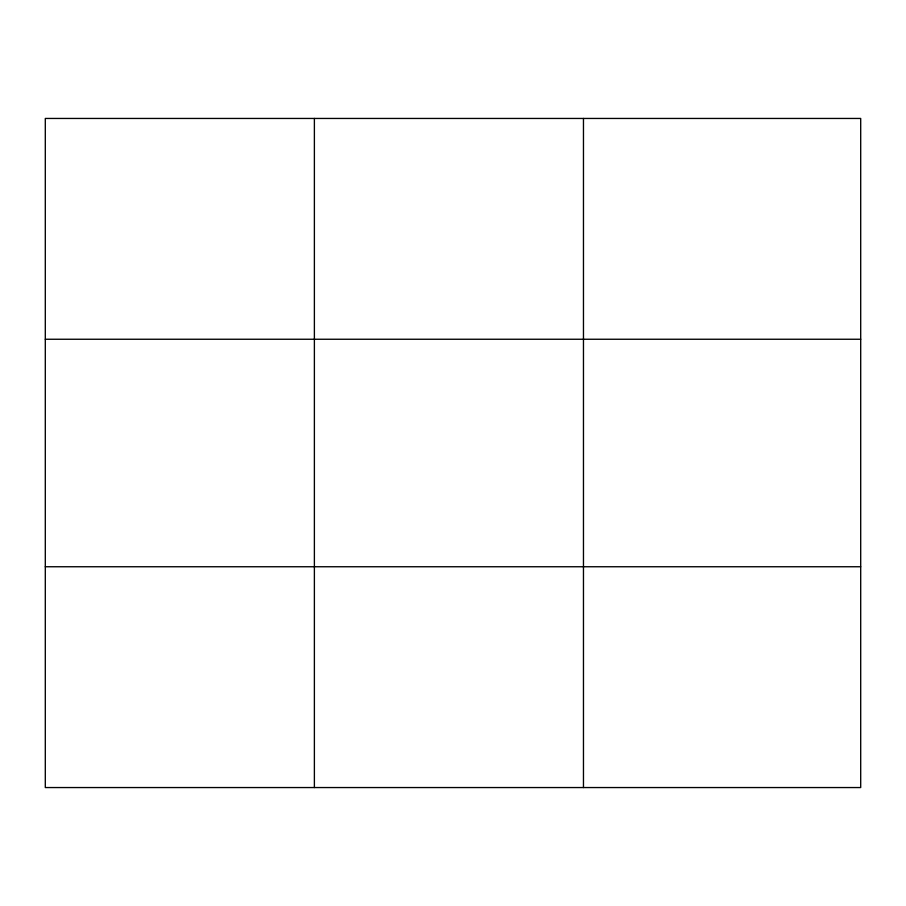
<?xml version="1.0" encoding="UTF-8"?>
<svg xmlns="http://www.w3.org/2000/svg" width="906" height="906" viewBox="0 0 906 906"><rect width="100%" height="100%" fill="white"/><g stroke="black" fill="none" stroke-linecap="round" stroke-linejoin="round"><path stroke-width="1.36" d="M314.382 787.552L314.382 118.448M583.464 787.552L583.464 118.448M860.7 339.252L860.7 118.448L45.3 118.448L45.3 787.552L860.7 787.552L860.7 339.252L45.3 339.252M45.3 566.748L860.7 566.748"/></g></svg>
